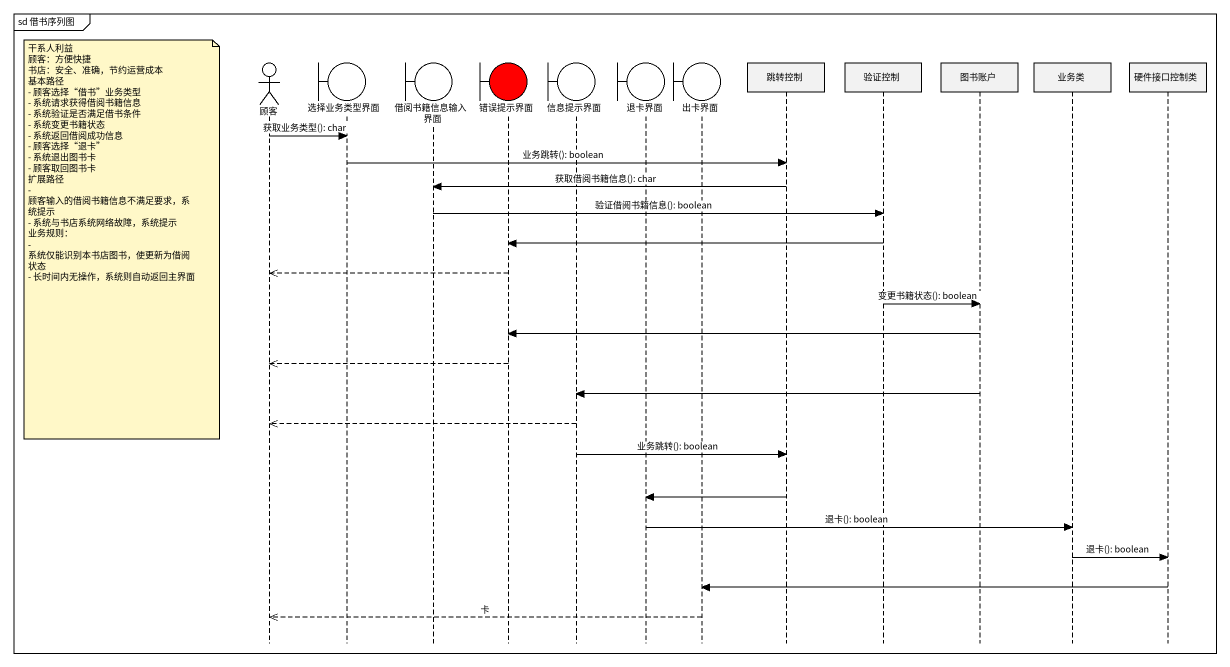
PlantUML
@startuml
mainframe sd 借书序列图
hide footbox
actor 顾客
boundary 选择业务类型界面
boundary 借阅书籍信息输入界面
boundary 错误提示界面 #FF0000
boundary 信息提示界面
boundary 退卡界面
boundary 出卡界面
participant 跳转控制
participant 验证控制
participant 图书账户
participant 业务类
participant 硬件接口控制类

顾客 -> 选择业务类型界面 : 获取业务类型(): char
选择业务类型界面 -> 跳转控制 : 业务跳转(): boolean
跳转控制 -> 借阅书籍信息输入界面 : 获取借阅书籍信息(): char
借阅书籍信息输入界面 -> 验证控制 : 验证借阅书籍信息(): boolean
note left of 顾客
  干系人利益
  顾客：方便快捷
  书店：安全、准确，节约运营成本
  基本路径
  - 顾客选择“借书”业务类型
  - 系统请求获得借阅书籍信息
  - 系统验证是否满足借书条件
  - 系统变更书籍状态
  - 系统返回借阅成功信息
  - 顾客选择“退卡”
  - 系统退出图书卡
  - 顾客取回图书卡
  扩展路径
  - 顾客输入的借阅书籍信息不满足要求，系统提示
  - 系统与书店系统网络故障，系统提示
  业务规则：
  - 系统仅能识别本书店图书，使更新为借阅状态
  - 长时间内无操作，系统则自动返回主界面
end note
验证控制 -> 错误提示界面
错误提示界面 -->> 顾客
验证控制 -> 图书账户 : 变更书籍状态(): boolean
图书账户 -> 错误提示界面
错误提示界面 -->> 顾客
图书账户 -> 信息提示界面
信息提示界面 -->> 顾客
信息提示界面 -> 跳转控制 : 业务跳转(): boolean
跳转控制 -> 退卡界面
退卡界面 -> 业务类 : 退卡(): boolean
业务类 -> 硬件接口控制类 : 退卡(): boolean
硬件接口控制类 -> 出卡界面
出卡界面 -->> 顾客 : 卡
@enduml
